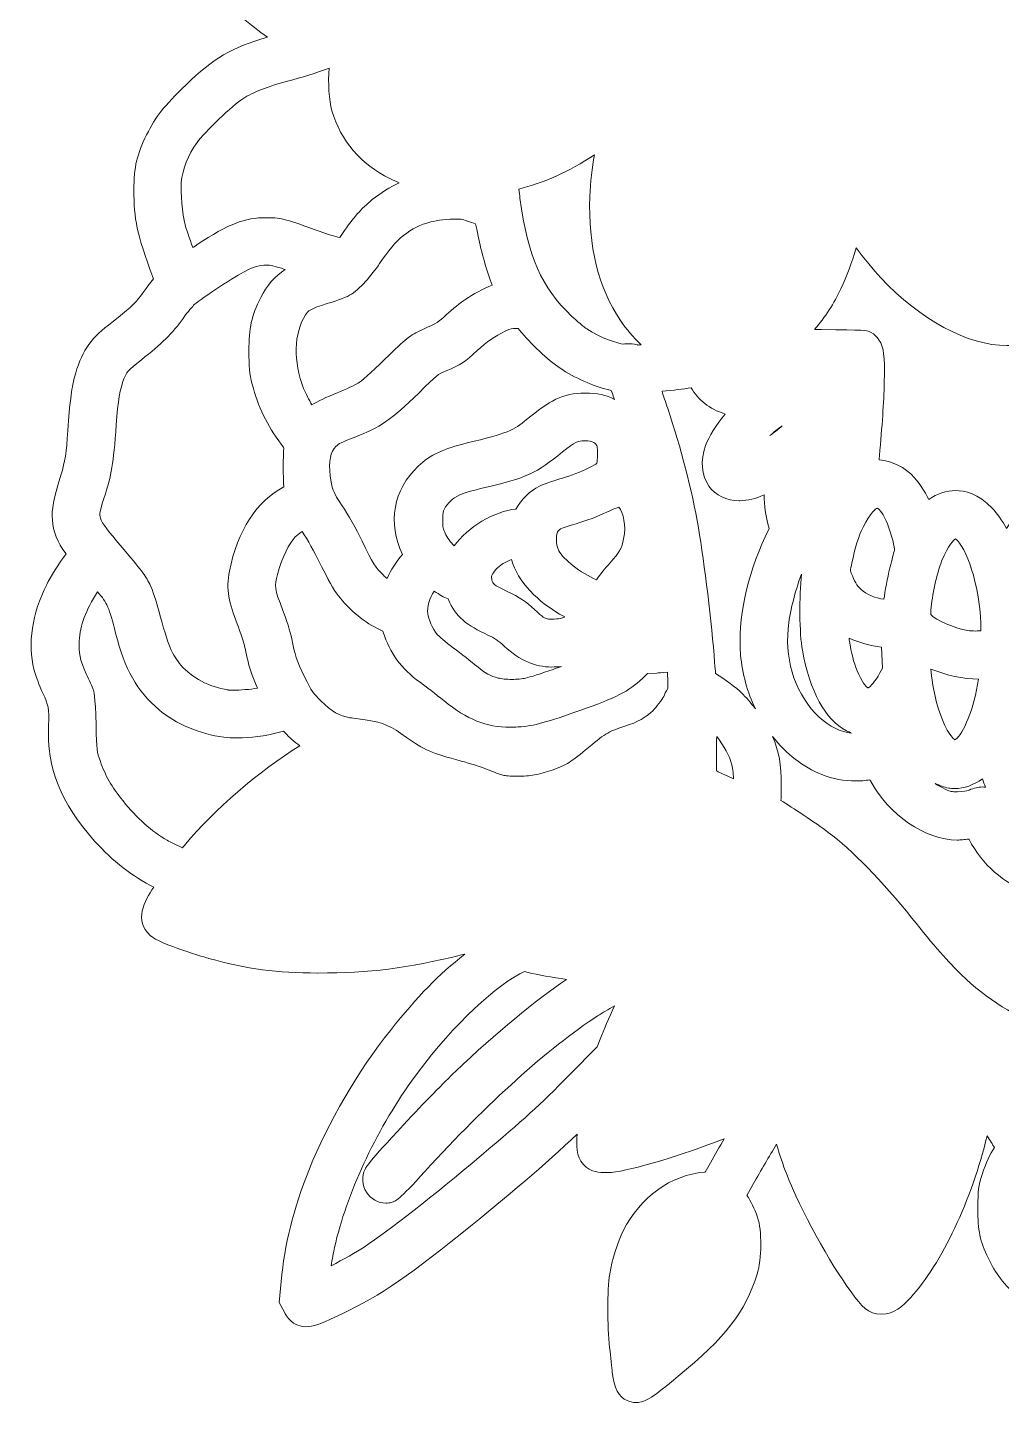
# Model space of a CAD drawing. Header units: inches. Extents: x -1560 to -1166, y 2745 to 2830.
# Drawn here: x -1478.58 to -1447.72, y 2744.95 to 2788.52 of the extents above; entities that cross this region are included whole.
import ezdxf

# ---------------------------------------------------------------- set-up
doc = ezdxf.new("R2010")
doc.units = ezdxf.units.IN
doc.header["$MEASUREMENT"] = 0
doc.layers.add('Sugar Skull', color=7, linetype='Continuous')

msp = doc.modelspace()

# ---------------------------------------------------------------- linework, layer by layer
at = {"layer": 'Sugar Skull', "lineweight": 0}
for points, knots in [([(-1406.418, 2785.224), (-1406.738, 2785.305), (-1407.066, 2785.347), (-1407.395, 2785.347), (-1407.551, 2785.347), (-1407.71, 2785.337), (-1407.866, 2785.319), (-1408.574, 2785.234), (-1409.249, 2785.108), (-1409.872, 2784.946), (-1410.204, 2784.86), (-1410.637, 2784.75), (-1410.837, 2784.701), (-1411.004, 2784.66), (-1411.437, 2784.537), (-1411.851, 2784.414), (-1411.412, 2785.491), (-1411.036, 2786.666), (-1410.761, 2787.819), (-1410.335, 2789.609), (-1410.529, 2791.058), (-1411.307, 2791.9), (-1411.65, 2792.271), (-1412.057, 2792.459), (-1412.517, 2792.459), (-1412.831, 2792.459), (-1413.161, 2792.372), (-1413.526, 2792.193), (-1414.222, 2791.85), (-1414.854, 2791.227), (-1415.409, 2790.337), (-1415.576, 2790.525), (-1415.804, 2790.764), (-1416.002, 2790.954), (-1416.002, 2790.954), (-1416.284, 2791.227), (-1416.284, 2791.227), (-1416.016, 2792.912), (-1415.929, 2793.748), (-1415.941, 2794.532), (-1415.941, 2794.532), (-1415.947, 2794.854), (-1415.947, 2794.854), (-1415.947, 2794.854), (-1415.708, 2795.103), (-1415.708, 2795.103), (-1415.239, 2795.59), (-1414.881, 2796.114), (-1414.544, 2796.799), (-1414.159, 2797.585), (-1414.058, 2797.979), (-1414.055, 2798.713), (-1414.052, 2799.232), (-1414.057, 2799.367), (-1414.194, 2799.687), (-1414.588, 2800.608), (-1415.367, 2801.356), (-1416.288, 2801.7), (-1416.278, 2801.842), (-1416.264, 2802.04), (-1416.246, 2802.278), (-1416.163, 2803.374), (-1416.173, 2806.233), (-1416.264, 2807.291), (-1416.458, 2809.567), (-1416.84, 2811.522), (-1417.467, 2813.443), (-1419.044, 2818.281), (-1421.976, 2822.132), (-1426.18, 2824.889), (-1429.787, 2827.256), (-1434.424, 2828.8), (-1439.589, 2829.355), (-1440.584, 2829.462), (-1441.071, 2829.507), (-1441.51, 2829.507), (-1441.758, 2829.507), (-1441.975, 2829.492), (-1442.226, 2829.471), (-1448.217, 2828.953), (-1453.052, 2827.417), (-1457.008, 2824.777), (-1462.639, 2821.02), (-1465.99, 2815.163), (-1466.7, 2807.841), (-1466.877, 2806.012), (-1466.888, 2803.563), (-1466.725, 2801.746), (-1466.724, 2801.73), (-1466.722, 2801.715), (-1466.721, 2801.701), (-1466.737, 2801.694), (-1466.754, 2801.687), (-1466.771, 2801.68), (-1467.705, 2801.304), (-1468.452, 2800.575), (-1468.819, 2799.682), (-1468.974, 2799.305), (-1469.023, 2798.667), (-1468.935, 2798.165), (-1468.757, 2797.141), (-1468.119, 2795.941), (-1467.31, 2795.107), (-1467.31, 2795.107), (-1467.074, 2794.864), (-1467.074, 2794.864), (-1467.074, 2794.864), (-1467.074, 2794.493), (-1467.074, 2794.493), (-1467.074, 2793.958), (-1467.044, 2793.486), (-1466.968, 2792.835), (-1468.38, 2793.558), (-1470.241, 2794.153), (-1472.033, 2794.45), (-1472.867, 2794.587), (-1473.989, 2794.688), (-1474.702, 2794.688), (-1475.156, 2794.688), (-1475.322, 2794.649), (-1475.444, 2794.586), (-1475.674, 2794.467), (-1475.818, 2794.299), (-1475.874, 2794.087), (-1475.97, 2793.726), (-1475.793, 2793.359), (-1475.408, 2792.766), (-1474.765, 2791.775), (-1473.76, 2790.62), (-1472.651, 2789.597), (-1472.04, 2789.034), (-1471.526, 2788.605), (-1470.979, 2788.207), (-1472.095, 2787.891), (-1472.703, 2787.529), (-1473.553, 2786.705), (-1474.27, 2786.009), (-1474.516, 2785.698), (-1474.804, 2785.119), (-1475.111, 2784.501), (-1475.206, 2784.094), (-1475.208, 2783.376), (-1475.211, 2782.432), (-1475.116, 2781.992), (-1474.608, 2780.609), (-1474.608, 2780.609), (-1474.588, 2780.555), (-1474.588, 2780.555), (-1474.588, 2780.555), (-1474.751, 2780.338), (-1474.751, 2780.338), (-1474.931, 2780.096), (-1475.103, 2779.874), (-1475.144, 2779.825), (-1475.22, 2779.735), (-1475.574, 2779.421), (-1476.017, 2779.086), (-1476.605, 2778.642), (-1476.895, 2778.195), (-1477.089, 2777.435), (-1477.187, 2777.05), (-1477.24, 2776.624), (-1477.3, 2775.746), (-1477.351, 2775.012), (-1477.384, 2774.8), (-1477.522, 2774.329), (-1477.76, 2773.519), (-1477.817, 2773.269), (-1477.791, 2772.919), (-1477.762, 2772.527), (-1477.64, 2772.224), (-1477.357, 2771.839), (-1477.573, 2771.555), (-1477.86, 2771.088), (-1477.969, 2770.87), (-1478.435, 2769.941), (-1478.579, 2768.989), (-1478.375, 2768.188), (-1478.325, 2767.993), (-1478.2, 2767.657), (-1478.091, 2767.423), (-1477.918, 2767.052), (-1477.891, 2766.953), (-1477.914, 2766.404), (-1477.97, 2765.052), (-1477.532, 2763.957), (-1476.451, 2762.742), (-1475.902, 2762.125), (-1475.217, 2761.593), (-1474.579, 2761.282), (-1474.877, 2760.827), (-1475.212, 2760.238), (-1474.69, 2759.747), (-1474.39, 2759.465), (-1472.852, 2759.028), (-1472.836, 2759.024), (-1471.609, 2758.686), (-1470.674, 2758.56), (-1469.388, 2758.56), (-1469.388, 2758.56), (-1469.38, 2758.56), (-1469.38, 2758.56), (-1467.726, 2758.56), (-1466.577, 2758.704), (-1464.824, 2759.134), (-1464.824, 2759.134), (-1464.726, 2759.158), (-1464.726, 2759.158), (-1465.569, 2758.494), (-1466.195, 2757.849), (-1467.081, 2756.743), (-1468.08, 2755.496), (-1469.086, 2753.775), (-1469.645, 2752.358), (-1470.172, 2751.021), (-1470.432, 2749.985), (-1470.54, 2748.783), (-1470.54, 2748.783), (-1470.6, 2748.117), (-1470.6, 2748.117), (-1470.6, 2748.117), (-1470.439, 2747.815), (-1470.439, 2747.815), (-1470.379, 2747.701), (-1470.195, 2747.355), (-1469.758, 2747.355), (-1469.528, 2747.355), (-1469.279, 2747.451), (-1468.842, 2747.653), (-1467.546, 2748.251), (-1466.718, 2748.799), (-1464.818, 2750.321), (-1463.354, 2751.494), (-1462.182, 2752.497), (-1461.161, 2753.452), (-1461.193, 2753.121), (-1461.2, 2752.752), (-1460.965, 2752.492), (-1460.734, 2752.236), (-1460.402, 2752.235), (-1460.29, 2752.235), (-1460.29, 2752.235), (-1460.288, 2752.235), (-1460.288, 2752.235), (-1460.224, 2752.235), (-1460.155, 2752.238), (-1460.076, 2752.245), (-1459.43, 2752.304), (-1457.852, 2752.784), (-1456.503, 2753.308), (-1456.651, 2753.056), (-1456.803, 2752.791), (-1456.94, 2752.547), (-1456.94, 2752.547), (-1457.103, 2752.255), (-1457.103, 2752.255), (-1457.103, 2752.255), (-1457.131, 2752.252), (-1457.131, 2752.252), (-1458.181, 2752.169), (-1459.167, 2751.458), (-1459.703, 2750.395), (-1459.879, 2750.048), (-1460.066, 2749.448), (-1460.13, 2749.03), (-1460.21, 2748.5), (-1460.212, 2747.385), (-1460.134, 2746.691), (-1460.102, 2746.404), (-1460.064, 2746.05), (-1460.049, 2745.902), (-1460.002, 2745.413), (-1459.848, 2745.123), (-1459.578, 2745.014), (-1459.508, 2744.986), (-1459.411, 2744.953), (-1459.292, 2744.953), (-1458.979, 2744.953), (-1458.764, 2745.129), (-1457.965, 2745.783), (-1456.464, 2747.011), (-1455.832, 2747.827), (-1455.461, 2749.015), (-1455.309, 2749.503), (-1455.303, 2750.399), (-1455.448, 2750.822), (-1455.544, 2751.102), (-1455.651, 2751.326), (-1455.782, 2751.516), (-1455.782, 2751.516), (-1455.576, 2751.887), (-1455.576, 2751.887), (-1455.345, 2752.3), (-1455.075, 2752.757), (-1454.845, 2753.134), (-1454.747, 2752.803), (-1454.633, 2752.462), (-1454.534, 2752.21), (-1454.067, 2751.029), (-1453.166, 2749.38), (-1452.483, 2748.458), (-1452.136, 2747.99), (-1451.962, 2747.754), (-1451.52, 2747.754), (-1451.112, 2747.754), (-1450.848, 2748.005), (-1450.593, 2748.283), (-1449.612, 2749.352), (-1448.657, 2751.383), (-1448.173, 2753.406), (-1448.081, 2753.261), (-1448, 2753.129), (-1447.939, 2753.028), (-1448.081, 2752.825), (-1448.204, 2752.557), (-1448.33, 2752.179), (-1448.454, 2751.807), (-1448.464, 2751.678), (-1448.465, 2751.119), (-1448.466, 2750.38), (-1448.404, 2750.081), (-1448.134, 2749.516), (-1447.909, 2749.049), (-1447.655, 2748.719), (-1447.126, 2748.209), (-1446.616, 2747.718), (-1445.47, 2746.771), (-1444.855, 2746.332), (-1444.604, 2746.153), (-1444.346, 2745.959), (-1444.271, 2745.897), (-1444.024, 2745.69), (-1443.805, 2745.552), (-1443.541, 2745.552), (-1443.446, 2745.552), (-1443.351, 2745.571), (-1443.26, 2745.609), (-1443.135, 2745.661), (-1442.958, 2745.782), (-1442.867, 2745.955), (-1442.632, 2746.4), (-1442.575, 2747.913), (-1442.653, 2748.677), (-1442.695, 2749.095), (-1442.765, 2749.505), (-1442.859, 2749.893), (-1441.941, 2749.012), (-1441.781, 2748.812), (-1441.54, 2748.412), (-1440.846, 2747.257), (-1440.138, 2746.628), (-1439.174, 2746.308), (-1438.745, 2746.166), (-1438.297, 2746.094), (-1437.841, 2746.094), (-1437.1, 2746.094), (-1436.346, 2746.288), (-1435.661, 2746.655), (-1435.661, 2746.655), (-1435.607, 2746.683), (-1435.607, 2746.683), (-1435.607, 2746.683), (-1435.591, 2746.673), (-1435.591, 2746.673), (-1435.253, 2746.452), (-1434.785, 2746.234), (-1434.339, 2746.089), (-1433.823, 2745.921), (-1433.401, 2745.849), (-1432.928, 2745.849), (-1432.465, 2745.849), (-1431.936, 2745.92), (-1431.161, 2746.086), (-1430.302, 2746.27), (-1429.975, 2746.324), (-1429.408, 2746.376), (-1428.859, 2746.427), (-1428.257, 2746.611), (-1427.666, 2746.91), (-1427.522, 2746.983), (-1427.02, 2747.275), (-1426.619, 2747.515), (-1426.189, 2747.772), (-1425.62, 2748.097), (-1425.376, 2748.226), (-1424.802, 2748.529), (-1424.456, 2748.751), (-1424.183, 2748.99), (-1424.154, 2749.015), (-1424.137, 2749.03), (-1424.127, 2749.037), (-1424.089, 2749.044), (-1424.001, 2749.052), (-1423.966, 2749.055), (-1423.074, 2749.134), (-1422.137, 2749.518), (-1421.579, 2750.035), (-1421.347, 2750.25), (-1421.133, 2750.528), (-1420.486, 2751.454), (-1420.405, 2751.569), (-1420.138, 2751.913), (-1419.869, 2752.243), (-1418.719, 2753.648), (-1418.421, 2754.276), (-1418.347, 2755.444), (-1418.279, 2756.542), (-1418.234, 2757.011), (-1418.156, 2757.454), (-1418.101, 2757.766), (-1418.066, 2758.149), (-1418.065, 2758.453), (-1418.065, 2758.453), (-1418.065, 2758.505), (-1418.065, 2758.505), (-1417.68, 2758.572), (-1417.182, 2758.723), (-1416.915, 2758.856), (-1416.705, 2758.961), (-1416.452, 2759.118), (-1416.361, 2759.403), (-1416.35, 2759.438), (-1416.34, 2759.479), (-1416.335, 2759.525), (-1416.268, 2759.515), (-1416.201, 2759.51), (-1416.133, 2759.51), (-1415.656, 2759.51), (-1415.235, 2759.749), (-1414.978, 2760.165), (-1414.951, 2760.208), (-1414.928, 2760.249), (-1414.907, 2760.288), (-1413.501, 2758.725), (-1411.451, 2757.213), (-1409.196, 2756.116), (-1408.588, 2755.82), (-1408.29, 2755.696), (-1408.025, 2755.696), (-1407.823, 2755.696), (-1407.648, 2755.77), (-1407.503, 2755.915), (-1407.503, 2755.915), (-1407.266, 2756.152), (-1407.266, 2756.152), (-1407.266, 2756.152), (-1407.266, 2757.056), (-1407.266, 2757.056), (-1407.266, 2759.163), (-1407.835, 2761.45), (-1409.056, 2764.254), (-1409.778, 2765.913), (-1410.946, 2767.877), (-1412.076, 2769.359), (-1411.929, 2769.348), (-1411.78, 2769.343), (-1411.63, 2769.343), (-1411.045, 2769.343), (-1410.482, 2769.423), (-1410.003, 2769.574), (-1409.017, 2769.885), (-1408.204, 2770.504), (-1407.884, 2771.188), (-1407.742, 2771.489), (-1407.715, 2771.648), (-1407.701, 2772.001), (-1407.673, 2772.702), (-1407.851, 2773.219), (-1408.406, 2774.048), (-1408.994, 2774.926), (-1409.748, 2775.736), (-1410.647, 2776.454), (-1411.074, 2776.795), (-1411.603, 2777.172), (-1412.033, 2777.448), (-1412.007, 2777.458), (-1411.985, 2777.467), (-1411.969, 2777.473), (-1411.876, 2777.494), (-1411.704, 2777.562), (-1411.183, 2777.787), (-1410.777, 2777.962), (-1410.374, 2778.142), (-1410.156, 2778.246), (-1408.811, 2778.889), (-1407.431, 2779.859), (-1406.722, 2780.661), (-1405.939, 2781.547), (-1405.47, 2782.411), (-1405.288, 2783.3), (-1405.07, 2784.36), (-1405.429, 2784.971), (-1406.418, 2785.224)], [0, 0, 0, 0, 1, 1, 1, 2, 2, 2, 3, 3, 3, 4, 4, 4, 5, 5, 5, 6, 6, 6, 7, 7, 7, 8, 8, 8, 9, 9, 9, 10, 10, 10, 11, 11, 11, 12, 12, 12, 13, 13, 13, 14, 14, 14, 15, 15, 15, 16, 16, 16, 17, 17, 17, 18, 18, 18, 19, 19, 19, 20, 20, 20, 21, 21, 21, 22, 22, 22, 23, 23, 23, 24, 24, 24, 25, 25, 25, 26, 26, 26, 27, 27, 27, 28, 28, 28, 29, 29, 29, 30, 30, 30, 31, 31, 31, 32, 32, 32, 33, 33, 33, 34, 34, 34, 35, 35, 35, 36, 36, 36, 37, 37, 37, 38, 38, 38, 39, 39, 39, 40, 40, 40, 41, 41, 41, 42, 42, 42, 43, 43, 43, 44, 44, 44, 45, 45, 45, 46, 46, 46, 47, 47, 47, 48, 48, 48, 49, 49, 49, 50, 50, 50, 51, 51, 51, 52, 52, 52, 53, 53, 53, 54, 54, 54, 55, 55, 55, 56, 56, 56, 57, 57, 57, 58, 58, 58, 59, 59, 59, 60, 60, 60, 61, 61, 61, 62, 62, 62, 63, 63, 63, 64, 64, 64, 65, 65, 65, 66, 66, 66, 67, 67, 67, 68, 68, 68, 69, 69, 69, 70, 70, 70, 71, 71, 71, 72, 72, 72, 73, 73, 73, 74, 74, 74, 75, 75, 75, 76, 76, 76, 77, 77, 77, 78, 78, 78, 79, 79, 79, 80, 80, 80, 81, 81, 81, 82, 82, 82, 83, 83, 83, 84, 84, 84, 85, 85, 85, 86, 86, 86, 87, 87, 87, 88, 88, 88, 89, 89, 89, 90, 90, 90, 91, 91, 91, 92, 92, 92, 93, 93, 93, 94, 94, 94, 95, 95, 95, 96, 96, 96, 97, 97, 97, 98, 98, 98, 99, 99, 99, 100, 100, 100, 101, 101, 101, 102, 102, 102, 103, 103, 103, 104, 104, 104, 105, 105, 105, 106, 106, 106, 107, 107, 107, 108, 108, 108, 109, 109, 109, 110, 110, 110, 111, 111, 111, 112, 112, 112, 113, 113, 113, 114, 114, 114, 115, 115, 115, 116, 116, 116, 117, 117, 117, 118, 118, 118, 119, 119, 119, 120, 120, 120, 121, 121, 121, 122, 122, 122, 123, 123, 123, 124, 124, 124, 125, 125, 125, 126, 126, 126, 127, 127, 127, 128, 128, 128, 129, 129, 129, 130, 130, 130, 131, 131, 131, 132, 132, 132, 133, 133, 133, 134, 134, 134, 135, 135, 135, 136, 136, 136, 137, 137, 137, 138, 138, 138, 139, 139, 139, 140, 140, 140, 141, 141, 141, 142, 142, 142, 143, 143, 143, 144, 144, 144, 145, 145, 145, 146, 146, 146, 147, 147, 147, 148, 148, 148, 149, 149, 149, 150, 150, 150, 151, 151, 151, 152, 152, 152, 153, 153, 153, 154, 154, 154, 155, 155, 155, 156, 156, 156, 157, 157, 157, 158, 158, 158, 159, 159, 159, 160, 160, 160, 161, 161, 161, 162, 162, 162, 163, 163, 163, 164, 164, 164, 164]), ([(-1473.705, 2783.603), (-1473.665, 2784.038), (-1473.497, 2784.466), (-1473.207, 2784.874), (-1472.987, 2785.182), (-1472.055, 2786.075), (-1471.761, 2786.257), (-1471.406, 2786.478), (-1470.994, 2786.639), (-1470.337, 2786.814), (-1469.899, 2786.931), (-1469.416, 2787.083), (-1469.021, 2787.228), (-1469.06, 2786.752), (-1469.03, 2786.219), (-1468.931, 2785.877), (-1468.655, 2784.925), (-1468.02, 2784.183), (-1467.095, 2783.731), (-1466.991, 2783.681), (-1466.893, 2783.635), (-1466.798, 2783.594), (-1467.096, 2783.459), (-1467.376, 2783.284), (-1467.653, 2783.062), (-1468.006, 2782.779), (-1468.261, 2782.489), (-1468.593, 2781.995), (-1468.626, 2781.946), (-1468.657, 2781.901), (-1468.684, 2781.863), (-1468.838, 2781.898), (-1469.067, 2781.963), (-1469.309, 2782.051), (-1470.374, 2782.441), (-1470.51, 2782.491), (-1470.982, 2782.491), (-1470.982, 2782.491), (-1471.002, 2782.491), (-1471.002, 2782.491), (-1471.709, 2782.49), (-1472.203, 2782.298), (-1473.203, 2781.637), (-1473.203, 2781.637), (-1473.333, 2781.551), (-1473.342, 2781.545), (-1473.442, 2781.824), (-1473.553, 2782.149), (-1473.583, 2782.268), (-1473.667, 2782.599), (-1473.733, 2783.31), (-1473.705, 2783.603)], [0, 0, 0, 0, 1, 1, 1, 2, 2, 2, 3, 3, 3, 4, 4, 4, 5, 5, 5, 6, 6, 6, 7, 7, 7, 8, 8, 8, 9, 9, 9, 10, 10, 10, 11, 11, 11, 12, 12, 12, 13, 13, 13, 14, 14, 14, 15, 15, 15, 16, 16, 16, 17, 17, 17, 17]), ([(-1459.69, 2778.486), (-1459.85, 2778.491), (-1460.415, 2778.677), (-1460.855, 2778.968), (-1460.945, 2779.027), (-1461.171, 2779.214), (-1461.34, 2779.375), (-1462.303, 2780.296), (-1462.715, 2781.238), (-1462.974, 2783.108), (-1462.986, 2783.199), (-1463.001, 2783.301), (-1463.015, 2783.395), (-1462.234, 2783.586), (-1461.429, 2783.95), (-1460.611, 2784.482), (-1460.694, 2784.066), (-1460.745, 2783.624), (-1460.762, 2783.158), (-1460.818, 2781.615), (-1460.483, 2780.258), (-1459.794, 2779.235), (-1459.617, 2778.974), (-1459.382, 2778.702), (-1459.131, 2778.461), (-1459.171, 2778.458), (-1459.203, 2778.457), (-1459.227, 2778.457), (-1459.24, 2778.457), (-1459.247, 2778.458), (-1459.249, 2778.458), (-1459.249, 2778.458), (-1459.249, 2778.458), (-1459.249, 2778.458), (-1459.254, 2778.459), (-1459.258, 2778.46), (-1459.263, 2778.461), (-1459.374, 2778.494), (-1459.484, 2778.499), (-1459.54, 2778.499), (-1459.593, 2778.499), (-1459.644, 2778.495), (-1459.69, 2778.486)], [0, 0, 0, 0, 1, 1, 1, 2, 2, 2, 3, 3, 3, 4, 4, 4, 5, 5, 5, 6, 6, 6, 7, 7, 7, 8, 8, 8, 9, 9, 9, 10, 10, 10, 11, 11, 11, 12, 12, 12, 13, 13, 13, 14, 14, 14, 14]), ([(-1465.803, 2782.356), (-1465.607, 2782.407), (-1465.237, 2782.448), (-1464.978, 2782.448), (-1464.883, 2782.448), (-1464.842, 2782.442), (-1464.834, 2782.441), (-1464.758, 2782.429), (-1464.536, 2782.353), (-1464.379, 2782.292), (-1464.36, 2782.199), (-1464.335, 2782.074), (-1464.3, 2781.905), (-1464.199, 2781.41), (-1464.026, 2780.787), (-1463.851, 2780.354), (-1464.139, 2780.237), (-1464.474, 2780.059), (-1464.695, 2779.91), (-1464.851, 2779.805), (-1465.117, 2779.589), (-1465.3, 2779.42), (-1465.569, 2779.171), (-1465.569, 2779.171), (-1466.071, 2778.943), (-1466.471, 2778.761), (-1466.573, 2778.669), (-1467.255, 2778.005), (-1467.701, 2777.57), (-1468.023, 2777.296), (-1468.099, 2777.249), (-1468.19, 2777.195), (-1468.496, 2777.052), (-1468.769, 2776.941), (-1469.116, 2776.8), (-1469.374, 2776.676), (-1469.566, 2776.557), (-1469.658, 2776.718), (-1469.761, 2776.916), (-1469.829, 2777.084), (-1470.163, 2777.922), (-1470.142, 2778.835), (-1469.774, 2779.41), (-1469.695, 2779.533), (-1469.624, 2779.61), (-1469.086, 2779.767), (-1468.911, 2779.818), (-1468.537, 2779.94), (-1468.375, 2780.034), (-1468.058, 2780.219), (-1467.67, 2780.67), (-1467.425, 2781.035), (-1466.895, 2781.829), (-1466.456, 2782.187), (-1465.803, 2782.356)], [0, 0, 0, 0, 1, 1, 1, 2, 2, 2, 3, 3, 3, 4, 4, 4, 5, 5, 5, 6, 6, 6, 7, 7, 7, 8, 8, 8, 9, 9, 9, 10, 10, 10, 11, 11, 11, 12, 12, 12, 13, 13, 13, 14, 14, 14, 15, 15, 15, 16, 16, 16, 17, 17, 17, 18, 18, 18, 18]), ([(-1449.172, 2773.845), (-1449.462, 2773.845), (-1449.752, 2773.748), (-1450.021, 2773.561), (-1450.157, 2773.825), (-1450.33, 2774.094), (-1450.476, 2774.254), (-1450.779, 2774.586), (-1451.193, 2774.792), (-1451.597, 2774.817), (-1451.593, 2774.862), (-1451.589, 2774.91), (-1451.584, 2774.96), (-1451.5, 2775.869), (-1451.447, 2776.66), (-1451.431, 2777.248), (-1451.406, 2778.174), (-1451.473, 2778.385), (-1451.544, 2778.521), (-1451.588, 2778.605), (-1451.711, 2778.808), (-1451.914, 2778.885), (-1451.998, 2778.917), (-1452.053, 2778.939), (-1453.422, 2778.944), (-1453.497, 2778.945), (-1453.569, 2778.945), (-1453.638, 2778.946), (-1453.315, 2779.329), (-1453.015, 2779.789), (-1452.807, 2780.232), (-1452.607, 2780.659), (-1452.466, 2781.038), (-1452.324, 2781.54), (-1452.068, 2781.196), (-1451.775, 2780.837), (-1451.543, 2780.589), (-1450.283, 2779.244), (-1448.79, 2778.441), (-1447.55, 2778.441), (-1447.476, 2778.441), (-1447.401, 2778.444), (-1447.329, 2778.45), (-1447.223, 2778.458), (-1447.088, 2778.478), (-1446.948, 2778.504), (-1446.948, 2778.504), (-1446.962, 2778.414), (-1446.962, 2778.414), (-1447.087, 2777.653), (-1447.117, 2776.471), (-1447.027, 2775.885), (-1446.941, 2775.329), (-1446.744, 2774.734), (-1446.524, 2774.367), (-1446.38, 2774.128), (-1446.195, 2773.91), (-1445.981, 2773.724), (-1446.113, 2773.718), (-1446.243, 2773.693), (-1446.37, 2773.651), (-1446.817, 2773.503), (-1447.211, 2773.171), (-1447.563, 2772.643), (-1447.702, 2772.911), (-1447.846, 2773.115), (-1448.016, 2773.292), (-1448.453, 2773.749), (-1448.886, 2773.845), (-1449.172, 2773.845)], [0, 0, 0, 0, 1, 1, 1, 2, 2, 2, 3, 3, 3, 4, 4, 4, 5, 5, 5, 6, 6, 6, 7, 7, 7, 8, 8, 8, 9, 9, 9, 10, 10, 10, 11, 11, 11, 12, 12, 12, 13, 13, 13, 14, 14, 14, 15, 15, 15, 16, 16, 16, 17, 17, 17, 18, 18, 18, 19, 19, 19, 20, 20, 20, 21, 21, 21, 22, 22, 22, 23, 23, 23, 23]), ([(-1476.157, 2773.599), (-1475.906, 2774.386), (-1475.862, 2774.648), (-1475.767, 2775.933), (-1475.711, 2776.689), (-1475.645, 2777.082), (-1475.524, 2777.381), (-1475.439, 2777.59), (-1475.416, 2777.646), (-1474.972, 2777.989), (-1474.339, 2778.477), (-1473.981, 2778.833), (-1473.65, 2779.299), (-1473.5, 2779.511), (-1473.335, 2779.699), (-1473.293, 2779.736), (-1473.057, 2779.939), (-1471.939, 2780.675), (-1471.676, 2780.8), (-1471.392, 2780.935), (-1471.204, 2780.989), (-1471.028, 2780.989), (-1470.873, 2780.989), (-1470.697, 2780.949), (-1470.437, 2780.854), (-1470.429, 2780.851), (-1470.422, 2780.849), (-1470.414, 2780.846), (-1470.744, 2780.63), (-1470.997, 2780.339), (-1471.188, 2779.96), (-1471.485, 2779.372), (-1471.565, 2779.007), (-1471.564, 2778.26), (-1471.563, 2777.779), (-1471.548, 2777.56), (-1471.458, 2777.212), (-1471.28, 2776.519), (-1470.98, 2775.897), (-1470.539, 2775.311), (-1470.498, 2775.257), (-1470.471, 2775.22), (-1470.453, 2775.194), (-1470.483, 2774.911), (-1470.482, 2774.3), (-1470.459, 2773.96), (-1471.309, 2773.524), (-1471.921, 2772.576), (-1472.182, 2771.287), (-1472.297, 2770.718), (-1472.189, 2770.278), (-1471.935, 2769.618), (-1471.831, 2769.349), (-1471.727, 2769.03), (-1471.704, 2768.926), (-1471.672, 2768.785), (-1471.615, 2768.529), (-1471.575, 2768.358), (-1471.53, 2768.162), (-1471.411, 2767.836), (-1471.29, 2767.582), (-1471.524, 2767.547), (-1471.843, 2767.521), (-1472.074, 2767.521), (-1472.074, 2767.521), (-1472.074, 2767.521), (-1472.074, 2767.521), (-1472.184, 2767.521), (-1472.225, 2767.527), (-1472.23, 2767.528), (-1472.816, 2767.623), (-1473.381, 2767.92), (-1473.705, 2768.305), (-1474.003, 2768.66), (-1474.118, 2768.901), (-1474.418, 2770.035), (-1474.491, 2770.31), (-1474.617, 2770.7), (-1474.707, 2770.882), (-1474.856, 2771.18), (-1474.95, 2771.296), (-1475.642, 2772.114), (-1475.987, 2772.522), (-1476.217, 2772.803), (-1476.271, 2772.976), (-1476.305, 2773.083), (-1476.282, 2773.211), (-1476.157, 2773.599)], [0, 0, 0, 0, 1, 1, 1, 2, 2, 2, 3, 3, 3, 4, 4, 4, 5, 5, 5, 6, 6, 6, 7, 7, 7, 8, 8, 8, 9, 9, 9, 10, 10, 10, 11, 11, 11, 12, 12, 12, 13, 13, 13, 14, 14, 14, 15, 15, 15, 16, 16, 16, 17, 17, 17, 18, 18, 18, 19, 19, 19, 20, 20, 20, 21, 21, 21, 22, 22, 22, 23, 23, 23, 24, 24, 24, 25, 25, 25, 26, 26, 26, 27, 27, 27, 28, 28, 28, 29, 29, 29, 29]), ([(-1466.699, 2771.822), (-1466.894, 2771.591), (-1467.064, 2771.321), (-1467.186, 2771.057), (-1467.228, 2771.091), (-1467.269, 2771.127), (-1467.303, 2771.161), (-1467.546, 2771.404), (-1467.637, 2771.532), (-1467.976, 2772.242), (-1468.156, 2772.616), (-1468.431, 2773.108), (-1468.604, 2773.361), (-1468.905, 2773.802), (-1468.94, 2773.918), (-1468.987, 2774.315), (-1469.04, 2774.764), (-1468.977, 2775.093), (-1468.809, 2775.24), (-1468.7, 2775.336), (-1468.65, 2775.37), (-1468.231, 2775.53), (-1467.41, 2775.844), (-1467.046, 2776.093), (-1466.184, 2776.936), (-1465.586, 2777.521), (-1465.586, 2777.521), (-1465.317, 2777.635), (-1464.855, 2777.83), (-1464.725, 2777.915), (-1464.328, 2778.28), (-1464.025, 2778.558), (-1463.768, 2778.735), (-1463.441, 2778.892), (-1463.256, 2778.981), (-1463.243, 2778.981), (-1463.082, 2778.981), (-1463.082, 2778.981), (-1463.028, 2778.981), (-1463.028, 2778.981), (-1463.028, 2778.981), (-1462.974, 2778.914), (-1462.974, 2778.914), (-1462.662, 2778.521), (-1462.07, 2777.966), (-1461.706, 2777.725), (-1461.244, 2777.418), (-1460.65, 2777.152), (-1460.195, 2777.046), (-1460.195, 2777.046), (-1460.084, 2777.02), (-1460.084, 2777.02), (-1460.084, 2777.02), (-1460.053, 2776.938), (-1460.053, 2776.938), (-1460.03, 2776.874), (-1460.004, 2776.804), (-1459.977, 2776.729), (-1460.241, 2776.874), (-1460.53, 2776.934), (-1460.91, 2776.934), (-1461.628, 2776.934), (-1462.044, 2776.686), (-1462.763, 2776.093), (-1463.172, 2775.755), (-1463.38, 2775.654), (-1464.653, 2775.353), (-1465.393, 2775.178), (-1465.813, 2774.979), (-1466.201, 2774.616), (-1466.987, 2773.88), (-1467.175, 2772.814), (-1466.699, 2771.822)], [0, 0, 0, 0, 1, 1, 1, 2, 2, 2, 3, 3, 3, 4, 4, 4, 5, 5, 5, 6, 6, 6, 7, 7, 7, 8, 8, 8, 9, 9, 9, 10, 10, 10, 11, 11, 11, 12, 12, 12, 13, 13, 13, 14, 14, 14, 15, 15, 15, 16, 16, 16, 17, 17, 17, 18, 18, 18, 19, 19, 19, 20, 20, 20, 21, 21, 21, 22, 22, 22, 23, 23, 23, 24, 24, 24, 24]), ([(-1455.202, 2772.378), (-1455.788, 2771.145), (-1456.08, 2769.748), (-1455.985, 2768.642), (-1455.933, 2768.042), (-1455.767, 2767.458), (-1455.514, 2766.932), (-1455.658, 2767.118), (-1455.813, 2767.296), (-1455.957, 2767.438), (-1456.105, 2767.584), (-1456.485, 2767.872), (-1456.775, 2768.05), (-1456.784, 2768.137), (-1456.795, 2768.254), (-1456.806, 2768.399), (-1456.897, 2769.626), (-1457.128, 2771.539), (-1457.322, 2772.663), (-1457.532, 2773.885), (-1457.868, 2775.193), (-1458.292, 2776.447), (-1458.362, 2776.655), (-1458.423, 2776.838), (-1458.473, 2776.99), (-1458.114, 2777.024), (-1457.805, 2777.062), (-1457.551, 2777.103), (-1457.334, 2776.716), (-1456.974, 2776.438), (-1456.478, 2776.271), (-1456.757, 2775.932), (-1456.996, 2775.55), (-1457.094, 2775.269), (-1457.266, 2774.782), (-1457.228, 2774.327), (-1456.989, 2773.989), (-1456.777, 2773.69), (-1456.435, 2773.525), (-1456.026, 2773.525), (-1456.026, 2773.525), (-1456.006, 2773.525), (-1456.006, 2773.525), (-1455.757, 2773.528), (-1455.516, 2773.584), (-1455.236, 2773.71), (-1455.231, 2773.371), (-1455.192, 2773.037), (-1455.121, 2772.793), (-1455.121, 2772.793), (-1455.077, 2772.642), (-1455.077, 2772.642), (-1455.077, 2772.642), (-1455.202, 2772.378), (-1455.202, 2772.378)], [0, 0, 0, 0, 1, 1, 1, 2, 2, 2, 3, 3, 3, 4, 4, 4, 5, 5, 5, 6, 6, 6, 7, 7, 7, 8, 8, 8, 9, 9, 9, 10, 10, 10, 11, 11, 11, 12, 12, 12, 13, 13, 13, 14, 14, 14, 15, 15, 15, 16, 16, 16, 17, 17, 17, 18, 18, 18, 18]), ([(-1454.668, 2775.896), (-1454.728, 2775.841), (-1454.782, 2775.795), (-1454.824, 2775.761), (-1454.899, 2775.701), (-1454.976, 2775.643), (-1455.053, 2775.586), (-1454.936, 2775.693), (-1454.807, 2775.797), (-1454.668, 2775.896)], [0, 0, 0, 0, 1, 1, 1, 2, 2, 2, 3, 3, 3, 3]), ([(-1460.521, 2775.017), (-1460.521, 2774.853), (-1460.527, 2774.75), (-1460.538, 2774.711), (-1460.569, 2774.683), (-1460.662, 2774.629), (-1460.815, 2774.553), (-1461.009, 2774.456), (-1461.383, 2774.312), (-1461.632, 2774.239), (-1461.819, 2774.184), (-1462.211, 2774.06), (-1462.358, 2773.985), (-1462.663, 2773.83), (-1462.932, 2773.567), (-1463.101, 2773.259), (-1463.784, 2773.199), (-1464.637, 2772.684), (-1465.059, 2772.09), (-1465.176, 2772.212), (-1465.282, 2772.358), (-1465.346, 2772.493), (-1465.421, 2772.65), (-1465.421, 2772.65), (-1465.42, 2772.914), (-1465.42, 2773.168), (-1465.417, 2773.174), (-1465.37, 2773.263), (-1465.274, 2773.446), (-1465.104, 2773.605), (-1464.903, 2773.701), (-1464.818, 2773.742), (-1464.485, 2773.848), (-1464.08, 2773.942), (-1462.777, 2774.244), (-1462.456, 2774.392), (-1461.625, 2775.072), (-1461.221, 2775.403), (-1461.13, 2775.42), (-1460.927, 2775.421), (-1460.927, 2775.421), (-1460.921, 2775.421), (-1460.921, 2775.421), (-1460.635, 2775.421), (-1460.576, 2775.332), (-1460.548, 2775.289), (-1460.537, 2775.273), (-1460.531, 2775.263), (-1460.528, 2775.257), (-1460.521, 2775.211), (-1460.521, 2775.077), (-1460.521, 2775.017)], [0, 0, 0, 0, 1, 1, 1, 2, 2, 2, 3, 3, 3, 4, 4, 4, 5, 5, 5, 6, 6, 6, 7, 7, 7, 8, 8, 8, 9, 9, 9, 10, 10, 10, 11, 11, 11, 12, 12, 12, 13, 13, 13, 14, 14, 14, 15, 15, 15, 16, 16, 16, 17, 17, 17, 17]), ([(-1461.742, 2771.934), (-1461.861, 2772.153), (-1461.834, 2772.478), (-1461.753, 2772.575), (-1461.708, 2772.628), (-1461.692, 2772.646), (-1461.189, 2772.795), (-1460.899, 2772.881), (-1460.475, 2773.042), (-1460.226, 2773.161), (-1460.005, 2773.267), (-1459.896, 2773.305), (-1459.842, 2773.318), (-1459.699, 2773.144), (-1459.6, 2772.744), (-1459.69, 2772.315), (-1459.754, 2772.012), (-1459.799, 2771.913), (-1460.13, 2771.547), (-1460.27, 2771.393), (-1460.439, 2771.186), (-1460.549, 2771.021), (-1461.066, 2771.233), (-1461.597, 2771.667), (-1461.742, 2771.934)], [0, 0, 0, 0, 1, 1, 1, 2, 2, 2, 3, 3, 3, 4, 4, 4, 5, 5, 5, 6, 6, 6, 7, 7, 7, 8, 8, 8, 8]), ([(-1452.178, 2770.718), (-1452.288, 2770.818), (-1452.386, 2770.984), (-1452.477, 2771.226), (-1452.487, 2771.253), (-1452.499, 2771.286), (-1452.505, 2771.305), (-1452.501, 2771.346), (-1452.48, 2771.447), (-1452.458, 2771.554), (-1452.368, 2771.996), (-1452.233, 2772.428), (-1452.105, 2772.681), (-1451.864, 2773.16), (-1451.695, 2773.271), (-1451.651, 2773.293), (-1451.618, 2773.272), (-1451.511, 2773.186), (-1451.371, 2772.891), (-1451.254, 2772.644), (-1451.121, 2772.144), (-1451.103, 2771.992), (-1451.121, 2771.914), (-1451.168, 2771.725), (-1451.226, 2771.506), (-1451.298, 2771.234), (-1451.387, 2770.792), (-1451.429, 2770.5), (-1451.429, 2770.5), (-1451.443, 2770.404), (-1451.443, 2770.404), (-1451.707, 2770.432), (-1451.996, 2770.553), (-1452.178, 2770.718)], [0, 0, 0, 0, 1, 1, 1, 2, 2, 2, 3, 3, 3, 4, 4, 4, 5, 5, 5, 6, 6, 6, 7, 7, 7, 8, 8, 8, 9, 9, 9, 10, 10, 10, 11, 11, 11, 11]), ([(-1458.286, 2767.572), (-1458.356, 2767.471), (-1458.398, 2767.393), (-1458.421, 2767.319), (-1458.479, 2767.22), (-1458.659, 2766.978), (-1458.758, 2766.881), (-1458.997, 2766.647), (-1459.239, 2766.512), (-1459.65, 2766.38), (-1460.208, 2766.201), (-1460.294, 2766.138), (-1460.909, 2765.616), (-1461.107, 2765.447), (-1461.366, 2765.259), (-1461.465, 2765.203), (-1461.727, 2765.057), (-1462.17, 2764.902), (-1462.518, 2764.835), (-1462.662, 2764.807), (-1462.861, 2764.792), (-1463.064, 2764.792), (-1463.293, 2764.792), (-1463.45, 2764.812), (-1463.514, 2764.829), (-1463.594, 2764.851), (-1463.811, 2764.928), (-1463.982, 2764.999), (-1464.182, 2765.082), (-1464.557, 2765.204), (-1464.836, 2765.276), (-1465.766, 2765.52), (-1466.025, 2765.632), (-1466.572, 2766.025), (-1467.063, 2766.377), (-1467.311, 2766.506), (-1467.814, 2766.573), (-1467.981, 2766.596), (-1468.231, 2766.63), (-1468.37, 2766.65), (-1468.676, 2766.693), (-1468.956, 2766.855), (-1469.277, 2767.175), (-1469.541, 2767.438), (-1469.557, 2767.454), (-1469.797, 2767.947), (-1470.053, 2768.471), (-1470.11, 2768.64), (-1470.207, 2769.151), (-1470.248, 2769.368), (-1470.383, 2769.776), (-1470.489, 2770.05), (-1470.762, 2770.756), (-1470.75, 2770.805), (-1470.655, 2771.191), (-1470.531, 2771.691), (-1470.266, 2772.208), (-1470.096, 2772.378), (-1470.055, 2772.419), (-1469.966, 2772.486), (-1469.873, 2772.548), (-1469.711, 2772.292), (-1469.482, 2771.896), (-1469.323, 2771.564), (-1469.164, 2771.232), (-1468.926, 2770.783), (-1468.798, 2770.604), (-1468.468, 2770.141), (-1467.967, 2769.709), (-1467.492, 2769.478), (-1467.492, 2769.478), (-1467.318, 2769.393), (-1467.318, 2769.393), (-1467.318, 2769.393), (-1467.308, 2769.363), (-1467.308, 2769.363), (-1467.101, 2768.697), (-1466.741, 2768.207), (-1466.141, 2767.772), (-1465.972, 2767.65), (-1465.627, 2767.383), (-1465.388, 2767.189), (-1464.651, 2766.592), (-1464.042, 2766.348), (-1463.285, 2766.348), (-1463.206, 2766.348), (-1463.123, 2766.351), (-1463.039, 2766.356), (-1462.514, 2766.39), (-1462.121, 2766.507), (-1461.045, 2766.89), (-1459.931, 2767.287), (-1459.54, 2767.467), (-1459.097, 2767.895), (-1459.097, 2767.895), (-1458.935, 2768.051), (-1458.935, 2768.051), (-1458.935, 2768.051), (-1458.638, 2768.065), (-1458.638, 2768.065), (-1458.609, 2768.067), (-1458.463, 2768.074), (-1458.304, 2768.089), (-1458.302, 2768.057), (-1458.3, 2768.023), (-1458.299, 2767.987), (-1458.292, 2767.836), (-1458.284, 2767.654), (-1458.286, 2767.572)], [0, 0, 0, 0, 1, 1, 1, 2, 2, 2, 3, 3, 3, 4, 4, 4, 5, 5, 5, 6, 6, 6, 7, 7, 7, 8, 8, 8, 9, 9, 9, 10, 10, 10, 11, 11, 11, 12, 12, 12, 13, 13, 13, 14, 14, 14, 15, 15, 15, 16, 16, 16, 17, 17, 17, 18, 18, 18, 19, 19, 19, 20, 20, 20, 21, 21, 21, 22, 22, 22, 23, 23, 23, 24, 24, 24, 25, 25, 25, 26, 26, 26, 27, 27, 27, 28, 28, 28, 29, 29, 29, 30, 30, 30, 31, 31, 31, 32, 32, 32, 33, 33, 33, 34, 34, 34, 35, 35, 35, 36, 36, 36, 36]), ([(-1449.96, 2769.915), (-1449.96, 2769.915), (-1449.961, 2769.917), (-1449.961, 2769.917), (-1449.961, 2769.917), (-1449.952, 2770.06), (-1449.952, 2770.06), (-1449.921, 2770.522), (-1449.769, 2771.215), (-1449.613, 2771.604), (-1449.399, 2772.136), (-1449.23, 2772.281), (-1449.179, 2772.314), (-1449.166, 2772.306), (-1449.144, 2772.29), (-1449.116, 2772.26), (-1448.757, 2771.891), (-1448.372, 2770.655), (-1448.369, 2769.401), (-1448.423, 2769.398), (-1448.478, 2769.396), (-1448.532, 2769.396), (-1448.631, 2769.396), (-1448.72, 2769.401), (-1448.782, 2769.411), (-1449.231, 2769.481), (-1449.783, 2769.739), (-1449.96, 2769.915)], [0, 0, 0, 0, 1, 1, 1, 2, 2, 2, 3, 3, 3, 4, 4, 4, 5, 5, 5, 6, 6, 6, 7, 7, 7, 8, 8, 8, 9, 9, 9, 9]), ([(-1461.696, 2769.794), (-1461.762, 2769.779), (-1461.863, 2769.77), (-1461.959, 2769.77), (-1462.054, 2769.77), (-1462.108, 2769.779), (-1462.118, 2769.781), (-1462.191, 2769.803), (-1462.228, 2769.814), (-1462.511, 2770.077), (-1462.786, 2770.332), (-1462.969, 2770.452), (-1463.398, 2770.658), (-1463.825, 2770.863), (-1463.833, 2770.892), (-1463.865, 2771.015), (-1463.875, 2771.049), (-1463.878, 2771.105), (-1463.877, 2771.13), (-1463.859, 2771.195), (-1463.742, 2771.373), (-1463.578, 2771.487), (-1463.49, 2771.547), (-1463.364, 2771.61), (-1463.248, 2771.658), (-1463.031, 2770.953), (-1462.444, 2770.325), (-1461.555, 2769.84), (-1461.606, 2769.82), (-1461.654, 2769.804), (-1461.696, 2769.794)], [0, 0, 0, 0, 1, 1, 1, 2, 2, 2, 3, 3, 3, 4, 4, 4, 5, 5, 5, 6, 6, 6, 7, 7, 7, 8, 8, 8, 9, 9, 9, 10, 10, 10, 10]), ([(-1454.478, 2769.47), (-1454.432, 2769.964), (-1454.27, 2770.612), (-1454.056, 2771.199), (-1454.131, 2770.494), (-1454.121, 2769.307), (-1454.026, 2768.787), (-1453.788, 2767.475), (-1453.305, 2766.593), (-1452.628, 2766.236), (-1452.573, 2766.207), (-1452.52, 2766.183), (-1452.468, 2766.164), (-1452.812, 2766.193), (-1453.164, 2766.366), (-1453.491, 2766.668), (-1454.21, 2767.334), (-1454.579, 2768.382), (-1454.478, 2769.47)], [0, 0, 0, 0, 1, 1, 1, 2, 2, 2, 3, 3, 3, 4, 4, 4, 5, 5, 5, 6, 6, 6, 6]), ([(-1473.571, 2762.644), (-1473.606, 2762.602), (-1473.638, 2762.564), (-1473.667, 2762.531), (-1473.832, 2762.603), (-1474.041, 2762.702), (-1474.154, 2762.766), (-1474.636, 2763.043), (-1475.12, 2763.475), (-1475.551, 2764.013), (-1475.919, 2764.473), (-1476.114, 2764.811), (-1476.27, 2765.264), (-1476.383, 2765.591), (-1476.383, 2765.591), (-1476.407, 2766.414), (-1476.435, 2767.39), (-1476.47, 2767.479), (-1476.495, 2767.544), (-1476.521, 2767.609), (-1476.635, 2767.861), (-1476.705, 2768.014), (-1476.933, 2768.514), (-1476.96, 2768.69), (-1476.941, 2769.08), (-1476.915, 2769.583), (-1476.741, 2770.049), (-1476.359, 2770.635), (-1476.046, 2770.278), (-1475.995, 2770.151), (-1475.787, 2769.324), (-1475.497, 2768.17), (-1475.122, 2767.511), (-1474.405, 2766.895), (-1473.899, 2766.46), (-1473.114, 2766.13), (-1472.357, 2766.033), (-1472.227, 2766.016), (-1472.084, 2766.007), (-1471.932, 2766.007), (-1471.519, 2766.007), (-1471.045, 2766.071), (-1470.598, 2766.187), (-1470.598, 2766.187), (-1470.466, 2766.221), (-1470.466, 2766.221), (-1470.466, 2766.221), (-1470.424, 2766.177), (-1470.424, 2766.177), (-1470.286, 2766.032), (-1470.121, 2765.886), (-1469.954, 2765.758), (-1471.223, 2764.972), (-1472.694, 2763.707), (-1473.571, 2762.644)], [0, 0, 0, 0, 1, 1, 1, 2, 2, 2, 3, 3, 3, 4, 4, 4, 5, 5, 5, 6, 6, 6, 7, 7, 7, 8, 8, 8, 9, 9, 9, 10, 10, 10, 11, 11, 11, 12, 12, 12, 13, 13, 13, 14, 14, 14, 15, 15, 15, 16, 16, 16, 17, 17, 17, 18, 18, 18, 18]), ([(-1465.691, 2770.661), (-1465.528, 2770.547), (-1465.382, 2770.464), (-1465.253, 2770.412), (-1465.018, 2769.831), (-1464.639, 2769.568), (-1463.99, 2769.268), (-1463.783, 2769.173), (-1463.657, 2769.087), (-1463.471, 2768.916), (-1462.975, 2768.459), (-1462.51, 2768.255), (-1461.964, 2768.255), (-1461.867, 2768.255), (-1461.768, 2768.261), (-1461.664, 2768.274), (-1461.745, 2768.245), (-1461.831, 2768.214), (-1461.923, 2768.181), (-1462.284, 2768.052), (-1462.678, 2767.929), (-1462.789, 2767.905), (-1462.912, 2767.879), (-1463.07, 2767.864), (-1463.234, 2767.864), (-1463.234, 2767.864), (-1463.234, 2767.864), (-1463.234, 2767.864), (-1463.399, 2767.864), (-1463.557, 2767.88), (-1463.667, 2767.906), (-1463.905, 2767.964), (-1464.082, 2768.062), (-1464.344, 2768.283), (-1464.5, 2768.415), (-1464.835, 2768.675), (-1465.089, 2768.863), (-1465.345, 2769.053), (-1465.556, 2769.242), (-1465.596, 2769.289), (-1465.744, 2769.47), (-1465.882, 2769.793), (-1465.897, 2769.939), (-1465.92, 2770.162), (-1465.838, 2770.439), (-1465.691, 2770.661)], [0, 0, 0, 0, 1, 1, 1, 2, 2, 2, 3, 3, 3, 4, 4, 4, 5, 5, 5, 6, 6, 6, 7, 7, 7, 8, 8, 8, 9, 9, 9, 10, 10, 10, 11, 11, 11, 12, 12, 12, 13, 13, 13, 14, 14, 14, 15, 15, 15, 15]), ([(-1452.515, 2768.962), (-1452.526, 2769.025), (-1452.536, 2769.098), (-1452.546, 2769.174), (-1452.23, 2769.025), (-1451.877, 2768.924), (-1451.52, 2768.885), (-1451.52, 2768.885), (-1451.491, 2768.217), (-1451.491, 2768.217), (-1451.491, 2768.217), (-1451.571, 2768.066), (-1451.571, 2768.066), (-1451.719, 2767.783), (-1451.879, 2767.631), (-1451.928, 2767.605), (-1451.94, 2767.599), (-1451.949, 2767.596), (-1451.954, 2767.595), (-1451.98, 2767.61), (-1452.087, 2767.69), (-1452.239, 2768.022), (-1452.378, 2768.326), (-1452.443, 2768.546), (-1452.515, 2768.962)], [0, 0, 0, 0, 1, 1, 1, 2, 2, 2, 3, 3, 3, 4, 4, 4, 5, 5, 5, 6, 6, 6, 7, 7, 7, 8, 8, 8, 8]), ([(-1448.449, 2767.873), (-1448.576, 2766.931), (-1448.94, 2766.131), (-1449.164, 2765.965), (-1449.172, 2765.959), (-1449.181, 2765.953), (-1449.191, 2765.947), (-1449.322, 2766.032), (-1449.615, 2766.446), (-1449.822, 2767.333), (-1449.877, 2767.569), (-1449.925, 2767.898), (-1449.957, 2768.19), (-1449.462, 2767.99), (-1448.921, 2767.874), (-1448.449, 2767.873)], [0, 0, 0, 0, 1, 1, 1, 2, 2, 2, 3, 3, 3, 4, 4, 4, 5, 5, 5, 5]), ([(-1456.694, 2764.939), (-1456.714, 2764.949), (-1456.73, 2764.958), (-1456.743, 2764.965), (-1456.745, 2765.007), (-1456.746, 2765.054), (-1456.746, 2765.076), (-1456.749, 2765.399), (-1456.747, 2765.745), (-1456.742, 2766.051), (-1456.501, 2765.742), (-1456.338, 2765.446), (-1456.269, 2765.191), (-1456.243, 2765.096), (-1456.219, 2764.903), (-1456.204, 2764.713), (-1456.393, 2764.796), (-1456.586, 2764.884), (-1456.694, 2764.939)], [0, 0, 0, 0, 1, 1, 1, 2, 2, 2, 3, 3, 3, 4, 4, 4, 5, 5, 5, 6, 6, 6, 6]), ([(-1443.496, 2756.54), (-1445.461, 2756.591), (-1445.725, 2756.63), (-1446.326, 2756.831), (-1447.239, 2757.136), (-1448.187, 2757.732), (-1448.993, 2758.511), (-1449.379, 2758.883), (-1449.86, 2759.433), (-1450.553, 2760.296), (-1451.499, 2761.474), (-1452.465, 2762.465), (-1453.204, 2763.015), (-1453.612, 2763.319), (-1454.351, 2763.814), (-1454.704, 2764.022), (-1454.698, 2764.201), (-1454.696, 2764.423), (-1454.695, 2764.512), (-1454.692, 2765.153), (-1454.768, 2765.587), (-1454.972, 2766.056), (-1454.542, 2765.507), (-1454.004, 2765.08), (-1453.407, 2764.848), (-1453.058, 2764.713), (-1452.699, 2764.644), (-1452.338, 2764.644), (-1452.185, 2764.644), (-1452.035, 2764.657), (-1451.888, 2764.682), (-1451.882, 2764.67), (-1451.875, 2764.658), (-1451.868, 2764.645), (-1451.307, 2763.578), (-1450.125, 2762.774), (-1449.118, 2762.774), (-1449.061, 2762.774), (-1449.004, 2762.777), (-1448.949, 2762.782), (-1448.89, 2762.787), (-1448.819, 2762.795), (-1448.751, 2762.803), (-1448.749, 2762.8), (-1448.747, 2762.797), (-1448.746, 2762.794), (-1448.319, 2761.982), (-1447.657, 2761.403), (-1446.834, 2761.119), (-1446.571, 2761.029), (-1446.342, 2760.987), (-1446.112, 2760.987), (-1445.774, 2760.987), (-1445.438, 2761.08), (-1445.022, 2761.287), (-1445.022, 2761.287), (-1444.958, 2761.32), (-1444.958, 2761.32), (-1444.958, 2761.32), (-1444.891, 2761.256), (-1444.891, 2761.256), (-1444.505, 2760.887), (-1444.147, 2760.654), (-1443.693, 2760.476), (-1443.389, 2760.356), (-1443.232, 2760.338), (-1442.846, 2760.338), (-1442.302, 2760.338), (-1441.925, 2760.433), (-1441.506, 2760.691), (-1441.126, 2760.447), (-1440.706, 2760.337), (-1440.167, 2760.337), (-1440.167, 2760.337), (-1440.142, 2760.337), (-1440.142, 2760.337), (-1439.785, 2760.339), (-1439.617, 2760.359), (-1439.322, 2760.474), (-1438.898, 2760.641), (-1438.433, 2760.947), (-1438.079, 2761.295), (-1438.079, 2761.295), (-1438.057, 2761.317), (-1438.057, 2761.317), (-1438.057, 2761.317), (-1437.993, 2761.286), (-1437.993, 2761.286), (-1437.583, 2761.079), (-1437.247, 2760.987), (-1436.903, 2760.987), (-1436.674, 2760.987), (-1436.436, 2761.03), (-1436.178, 2761.12), (-1435.366, 2761.399), (-1434.704, 2761.98), (-1434.262, 2762.8), (-1434.134, 2762.783), (-1434.014, 2762.775), (-1433.901, 2762.775), (-1433.554, 2762.775), (-1433.232, 2762.852), (-1432.858, 2763.024), (-1432.116, 2763.367), (-1431.518, 2763.938), (-1431.123, 2764.679), (-1430.992, 2764.654), (-1430.845, 2764.641), (-1430.685, 2764.641), (-1430.408, 2764.641), (-1430.122, 2764.68), (-1429.88, 2764.752), (-1429.177, 2764.961), (-1428.536, 2765.43), (-1428.039, 2766.061), (-1428.095, 2765.931), (-1428.143, 2765.794), (-1428.19, 2765.64), (-1428.305, 2765.258), (-1428.314, 2765.115), (-1428.314, 2764.553), (-1428.314, 2764.456), (-1428.313, 2764.212), (-1428.307, 2764.02), (-1428.325, 2764.01), (-1428.344, 2763.998), (-1428.367, 2763.985), (-1428.732, 2763.775), (-1429.436, 2763.3), (-1429.904, 2762.948), (-1430.613, 2762.415), (-1431.597, 2761.377), (-1432.748, 2759.945), (-1433.937, 2758.466), (-1434.876, 2757.646), (-1435.99, 2757.115), (-1436.93, 2756.666), (-1437.672, 2756.543), (-1439.441, 2756.543), (-1439.923, 2756.542), (-1440.576, 2756.524), (-1440.897, 2756.501), (-1441.304, 2756.473), (-1441.464, 2756.457), (-1441.532, 2756.448), (-1441.557, 2756.449), (-1441.608, 2756.454), (-1441.665, 2756.463), (-1441.888, 2756.499), (-1443.48, 2756.54), (-1443.496, 2756.54)], [0, 0, 0, 0, 1, 1, 1, 2, 2, 2, 3, 3, 3, 4, 4, 4, 5, 5, 5, 6, 6, 6, 7, 7, 7, 8, 8, 8, 9, 9, 9, 10, 10, 10, 11, 11, 11, 12, 12, 12, 13, 13, 13, 14, 14, 14, 15, 15, 15, 16, 16, 16, 17, 17, 17, 18, 18, 18, 19, 19, 19, 20, 20, 20, 21, 21, 21, 22, 22, 22, 23, 23, 23, 24, 24, 24, 25, 25, 25, 26, 26, 26, 27, 27, 27, 28, 28, 28, 29, 29, 29, 30, 30, 30, 31, 31, 31, 32, 32, 32, 33, 33, 33, 34, 34, 34, 35, 35, 35, 36, 36, 36, 37, 37, 37, 38, 38, 38, 39, 39, 39, 40, 40, 40, 41, 41, 41, 42, 42, 42, 43, 43, 43, 44, 44, 44, 45, 45, 45, 46, 46, 46, 47, 47, 47, 48, 48, 48, 49, 49, 49, 50, 50, 50, 50]), ([(-1449.388, 2764.421), (-1449.329, 2764.411), (-1449.267, 2764.406), (-1449.205, 2764.406), (-1448.905, 2764.406), (-1448.595, 2764.515), (-1448.319, 2764.711), (-1448.289, 2764.621), (-1448.257, 2764.534), (-1448.224, 2764.449), (-1448.255, 2764.453), (-1448.288, 2764.455), (-1448.322, 2764.455), (-1448.45, 2764.455), (-1448.584, 2764.424), (-1448.746, 2764.357), (-1448.833, 2764.321), (-1448.906, 2764.305), (-1449.111, 2764.304), (-1449.111, 2764.304), (-1449.168, 2764.304), (-1449.168, 2764.304), (-1449.335, 2764.304), (-1449.335, 2764.304), (-1449.58, 2764.424), (-1449.662, 2764.463), (-1449.743, 2764.512), (-1449.823, 2764.568), (-1449.683, 2764.494), (-1449.538, 2764.445), (-1449.388, 2764.421)], [0, 0, 0, 0, 1, 1, 1, 2, 2, 2, 3, 3, 3, 4, 4, 4, 5, 5, 5, 6, 6, 6, 7, 7, 7, 8, 8, 8, 9, 9, 9, 10, 10, 10, 10]), ([(-1460.432, 2756.465), (-1460.432, 2756.465), (-1460.524, 2756.22), (-1460.524, 2756.22), (-1460.524, 2756.22), (-1461.392, 2755.344), (-1461.392, 2755.344), (-1462.388, 2754.338), (-1462.835, 2753.931), (-1464.205, 2752.777), (-1465.742, 2751.483), (-1467.094, 2750.427), (-1467.914, 2749.879), (-1468.152, 2749.72), (-1468.585, 2749.478), (-1468.956, 2749.284), (-1468.924, 2749.487), (-1468.887, 2749.699), (-1468.849, 2749.869), (-1468.474, 2751.551), (-1467.561, 2753.521), (-1466.408, 2755.139), (-1465.334, 2756.646), (-1463.924, 2758.041), (-1462.979, 2758.533), (-1462.979, 2758.533), (-1462.832, 2758.609), (-1462.832, 2758.609), (-1462.832, 2758.609), (-1462.716, 2758.579), (-1462.716, 2758.579), (-1462.41, 2758.5), (-1461.955, 2758.42), (-1461.502, 2758.359), (-1462.496, 2757.683), (-1463.709, 2756.679), (-1465.021, 2755.439), (-1465.363, 2755.116), (-1466.008, 2754.454), (-1466.663, 2753.753), (-1467.781, 2752.557), (-1467.848, 2752.417), (-1467.881, 2752.349), (-1467.995, 2752.112), (-1467.979, 2751.837), (-1467.84, 2751.615), (-1467.704, 2751.399), (-1467.475, 2751.271), (-1467.227, 2751.271), (-1467.165, 2751.271), (-1467.104, 2751.279), (-1467.044, 2751.294), (-1466.918, 2751.327), (-1466.828, 2751.351), (-1465.984, 2752.275), (-1463.991, 2754.46), (-1462.099, 2756.164), (-1460.514, 2757.202), (-1460.368, 2757.298), (-1460.176, 2757.411), (-1459.977, 2757.522), (-1460.151, 2757.15), (-1460.327, 2756.744), (-1460.432, 2756.465)], [0, 0, 0, 0, 1, 1, 1, 2, 2, 2, 3, 3, 3, 4, 4, 4, 5, 5, 5, 6, 6, 6, 7, 7, 7, 8, 8, 8, 9, 9, 9, 10, 10, 10, 11, 11, 11, 12, 12, 12, 13, 13, 13, 14, 14, 14, 15, 15, 15, 16, 16, 16, 17, 17, 17, 18, 18, 18, 19, 19, 19, 20, 20, 20, 21, 21, 21, 21])]:
    msp.add_open_spline(points, degree=3, knots=knots, dxfattribs=at)

doc.saveas('drawing.dxf')
